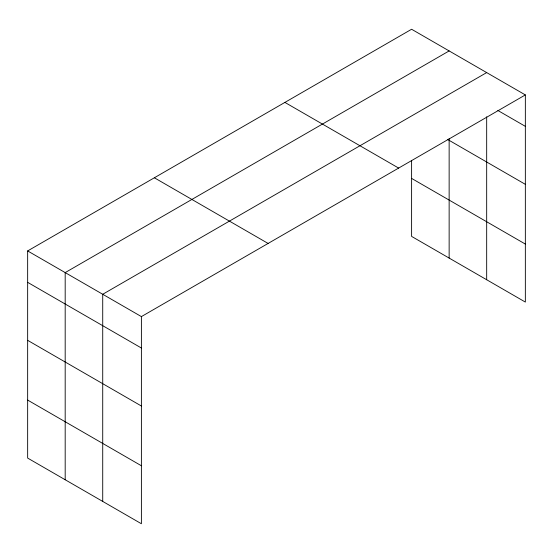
<?xml version="1.0" encoding="UTF-8"?>
<svg xmlns="http://www.w3.org/2000/svg" width="553" height="553" viewBox="0 0 553 553"><rect width="100%" height="100%" fill="white"/><g stroke="black" fill="none" stroke-linecap="round" stroke-linejoin="round"><path stroke-width="0.83" d="M525.35 94.922L411.605 29.254L27.65 250.931L27.65 458.078L141.395 523.746L141.395 316.599L525.35 94.922L525.35 302.069L411.605 236.401L411.605 160.488M449.14 138.63L449.14 258.071M486.675 116.807L486.675 279.742M449.14 50.924L65.185 272.601L65.185 479.748M486.675 72.595L102.72 294.272L102.72 501.419M497.831 110.462L525.35 126.347M447.667 139.487L525.35 184.336M284.899 102.409L398.644 168.077M411.605 178.412L525.35 244.08M154.356 177.776L268.101 243.444M27.65 250.931L141.395 316.599M27.65 282.348L141.395 348.017M27.65 340.337L141.395 406.006M27.65 400.082L141.395 465.757"/></g></svg>
